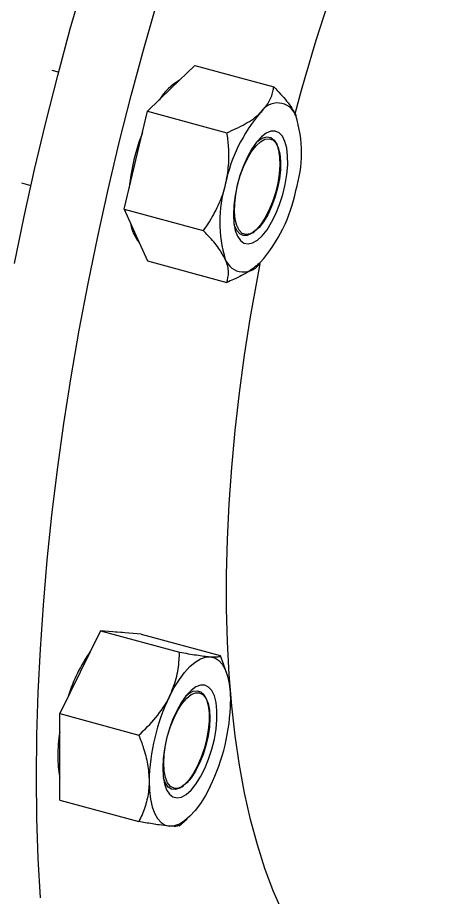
# Model space of a CAD drawing. Header units: inches. Extents: x 0.9 to 37.1, y -8.4 to 11.7.
# Drawn here: x 2.2476 to 2.2808, y 0.8579 to 0.9268 of the extents above; entities that cross this region are included whole.
import ezdxf

# ---------------------------------------------------------------- set-up
doc = ezdxf.new("R2010")
doc.units = ezdxf.units.IN
doc.header["$MEASUREMENT"] = 0

msp = doc.modelspace()

# ---------------------------------------------------------------- linework, layer by layer
at = {"color": 7, "linetype": 'Continuous', "lineweight": 25}
for p, q in [((2.261413404377739, 0.9230183026118395), (2.25957218520348, 0.9212212162525786)), ((2.261413404377739, 0.9230183026118395), (2.267608937573865, 0.9213344894433506)), ((2.250756616666918, 0.922482391399496), (2.250255726292261, 0.922618522670545)), ((2.25957218520348, 0.9212212162525786), (2.25773096602922, 0.9194241298933172)), ((2.256810356442089, 0.9155969317696213), (2.25773096602922, 0.9194241298933172)), ((2.25773096602922, 0.9194241298933172), (2.263926499225345, 0.9177403167248284)), ((2.267898842917969, 0.9167074380260014), (2.267839094465577, 0.9168397415085048)), ((2.255889746854958, 0.911769733645925), (2.256810356442089, 0.9155969317696213)), ((2.247865288347321, 0.9138229876798993), (2.248597025130008, 0.913624117301588)), ((2.255889746854958, 0.911769733645925), (2.262085280051084, 0.9100859204774361)), ((2.255889746854958, 0.911769733645925), (2.256810356442088, 0.9097396218814904)), ((2.256810356442088, 0.9097396218814904), (2.257730966029218, 0.9077095101170549)), ((2.26595482537774, 0.9099066375854612), (2.266073322476613, 0.9099904977464708)), ((2.257730966029218, 0.9077095101170549), (2.263926499225344, 0.906025696948566)), ((2.254036088605099, 0.8787764345406548), (2.252441546026255, 0.8755292523804208)), ((2.254036088605099, 0.8787764345406548), (2.260231621801226, 0.8770926213721659)), ((2.255630631183944, 0.8786418972602497), (2.254036088605099, 0.8787764345406548)), ((2.257225173762788, 0.8785073599798445), (2.255630631183944, 0.8786418972602497)), ((2.255731700350892, 0.8786333696918831), (2.255680831061255, 0.8786471948748096)), ((2.257225173762788, 0.8785073599798445), (2.263420706958914, 0.8768235468113557)), ((2.263420706958914, 0.8768235468113557), (2.263668667114286, 0.8761353400554084)), ((2.26391866844158, 0.8754339106210702), (2.263669465411088, 0.8761548288711505)), ((2.252441546026255, 0.8755292523804208), (2.250847003447411, 0.8722820702201863)), ((2.262362746319589, 0.8733565273209298), (2.262302997867197, 0.8734888308034332)), ((2.250847003447411, 0.8722820702201863), (2.257042536643536, 0.870598257051697)), ((2.250847003447411, 0.8689003507795463), (2.250847003447411, 0.8722820702201863)), ((2.250847003447411, 0.8655186313389067), (2.250847003447411, 0.8689003507795463)), ((2.26041872877936, 0.8665557268803892), (2.260537225878233, 0.8666395870413992)), ((2.250847003447411, 0.8655186313389067), (2.257042536643536, 0.8638348181704179)), ((2.260191608208782, 0.8635168116915688), (2.2608275975702, 0.8640604206439164))]:
    msp.add_line(p, q, dxfattribs=at)
at = {"color": 7, "linetype": 'Continuous', "lineweight": 25, "flags": 128}
for points in [[(2.247310225095621, 0.9075158520071271), (2.248064772198532, 0.9111915612735748), (2.24888006185544, 0.914871318144657), (2.249754897516345, 0.9185497220697334), (2.250687995239277, 0.9222213744837977), (2.251677985574654, 0.9258808867306176), (2.252723415575141, 0.9295228879713298)], [(2.249331989197157, 0.8578776918926856), (2.249162786554805, 0.8609472321632099), (2.249061165535955, 0.864092263839634), (2.249027275283465, 0.8673081711542787), (2.249061165535955, 0.8705902343196907), (2.249162786554805, 0.8739336364555834), (2.249331989197158, 0.8773334706582729), (2.249568525134801, 0.8807847472022354), (2.249872047218631, 0.8842824008632171), (2.250242109988132, 0.8878212983521494), (2.250678170325161, 0.8913962458489593), (2.251179588251038, 0.8950019966252158), (2.251745627865816, 0.8986332587444275), (2.2523754584283, 0.9022847028286889), (2.253068155575292, 0.9059509698802786), (2.253822702678203, 0.9096266791467262), (2.254637992335111, 0.9133064360178085), (2.255512827996016, 0.9169848399428848), (2.256445925718947, 0.9206564923569491), (2.257435916054324, 0.9243160046037691), (2.258481346054811, 0.9279580058444812)], [(2.264731907808362, 0.9136164191719245), (2.264571624850129, 0.912824530233344), (2.264475694369982, 0.9120530982684611), (2.264447199652484, 0.9113269177353631), (2.2644870565413, 0.9106693286738876), (2.264593984003231, 0.9101014665375362), (2.264764545301669, 0.9096415828826099), (2.264993258456144, 0.9093044587481711), (2.265272772437687, 0.9091009295812884), (2.265594103436944, 0.9090375369768484), (2.265946923611208, 0.9091163184253186), (2.266319893029777, 0.9093347418261231), (2.266701024148656, 0.9096857868714405), (2.267078067100091, 0.9101581706846735), (2.267438903413391, 0.9107367104613862), (2.267771935512547, 0.9114028114571311), (2.268066459471874, 0.9121350646378352), (2.268313009048984, 0.9129099347837704), (2.268503659937606, 0.9137025169308814), (2.268632284461313, 0.9144873368368214), (2.268694748522082, 0.9152391697440607), (2.2686890444736, 0.9159338511243518), (2.268615355648681, 0.9165490533465452), (2.26847605046679, 0.91706500330503), (2.268275606311092, 0.9174651179436157), (2.268020465621677, 0.9177365372486022), (2.267718828830235, 0.9178705375802032), (2.26738039079143, 0.9178628120575048), (2.267016029182296, 0.9177136089851632), (2.266637454884749, 0.9174277238726884), (2.266256835588203, 0.9170143453028223), (2.265886404710026, 0.9164867596029294), (2.265538068203432, 0.9158619238115029), (2.265223021890356, 0.9151599206649963), (2.264951391618521, 0.9144033131221483), (2.264731907808362, 0.9136164191719245)], [(2.266240427251144, 0.9169936674993462), (2.266397864568962, 0.9171320412088204), (2.266745259827969, 0.9173481352169932), (2.267073705894819, 0.9174272044339422), (2.2673713318729, 0.917366391092155), (2.267627380783905, 0.9171678931442506), (2.267832598353063, 0.9168388848232483), (2.267979567482735, 0.9163912573470916), (2.268062976325651, 0.9158411891390505), (2.268079810268907, 0.9152085610973528), (2.268029460889935, 0.9145162380477219), (2.267913747946474, 0.9137892423490013), (2.267736853605787, 0.9130538495199114), (2.267505171290242, 0.9123366385733429), (2.267227074602364, 0.91166353138158), (2.266912614681027, 0.9110588557922967), (2.266573156927107, 0.9105444663567561), (2.266220970228276, 0.9101389544493874), (2.265868783529445, 0.9098569763270743), (2.265529325775525, 0.9097087234138432), (2.265214865854188, 0.9096995539562487), (2.26493676916631, 0.9098297993623778), (2.264705086850764, 0.9100947522239027), (2.264528192510078, 0.9104848364540796), (2.264498167852723, 0.9105830833911219)], [(2.267897721183411, 0.9133941972333783), (2.267691583671681, 0.9126646546676302), (2.267433286461923, 0.9119682173008754), (2.267132755771055, 0.9113316488305521), (2.266801540824984, 0.9107794122259825), (2.266452370028343, 0.9103327296301824), (2.266098661819029, 0.9100087668048062), (2.265754009005164, 0.9098199734595527), (2.2654316564011, 0.9097736048168037), (2.265143991836636, 0.9098714427974954), (2.264902070099659, 0.9101097275428986), (2.264715188106849, 0.9104793019038788), (2.264590527628387, 0.9109659633450033), (2.264532879296548, 0.911551009740013), (2.264544458504396, 0.9122119580840451), (2.264624820269468, 0.9129234085029023), (2.264770876334197, 0.9136580203559741), (2.264977013845927, 0.9143875629217222), (2.265235311055685, 0.915084000288477), (2.265535841746555, 0.9157205687588008), (2.265867056692624, 0.9162728053633704), (2.266216227489266, 0.9167194879591705), (2.26656993569858, 0.9170434507845462), (2.266914588512446, 0.9172322441297998), (2.267236941116509, 0.9172786127725492), (2.267524605680974, 0.9171807747918574), (2.26776652741795, 0.9169424900464542), (2.26795340941076, 0.9165729156854736), (2.268078069889222, 0.9160862542443491), (2.26813571822106, 0.9155012078493394), (2.268124139013212, 0.9148402595053078), (2.268043777248141, 0.9141288090864506), (2.267897721183411, 0.9133941972333783)], [(2.268281568888211, 0.8567726667235331), (2.267567806975118, 0.8584089137928714), (2.26691391335472, 0.860162060143189), (2.266321304214992, 0.8620283088498764), (2.26579126301537, 0.8640036180338053), (2.265324937707065, 0.8660837096151401), (2.264923338246853, 0.8682640785787039), (2.26458733440974, 0.8705400027308396), (2.264317653905215, 0.8729065529266302), (2.264114880801198, 0.8753586037453278), (2.263979454259084, 0.8778908445908744), (2.263911667582603, 0.8804977911934708), (2.263911667582603, 0.8831737974872826), (2.263979454259085, 0.8859130678385632), (2.264114880801199, 0.888709669597703), (2.264317653905215, 0.8915575459480323), (2.26458733440974, 0.8944505290235321), (2.264923338246854, 0.8973823532670622), (2.265324937707065, 0.9003466690001605), (2.265791263015371, 0.9033370561750349), (2.266321304214994, 0.9063470382789549), (2.266539220301686, 0.9074947615627291)], [(2.255227354948759, 0.878675923123625), (2.255346870291538, 0.8786854421808798), (2.255680831061255, 0.8786471948748096)], [(2.259443189489534, 0.8736263557141726), (2.259817322014131, 0.8743303900880015), (2.260212336093115, 0.8749622141111115), (2.260621472926081, 0.8755110170992921), (2.261037732068379, 0.8759674088812588), (2.261453991210677, 0.876323580467087), (2.261863128043643, 0.8765734376621928), (2.262258142122628, 0.8767127053406947), (2.262632274647224, 0.8767390005940019)], [(2.262632274647224, 0.8767390005940019), (2.262979124106204, 0.8766518735030391), (2.263292755809163, 0.8764528148364894), (2.263567803430705, 0.8761452305433264), (2.263799560829769, 0.8757343834760851), (2.263984062573003, 0.875227303341994), (2.264118151784426, 0.8746326664227366), (2.264199534160452, 0.8739606471208665), (2.264226817226068, 0.8732227438729572)], [(2.258910865061536, 0.868034211592327), (2.258945044689332, 0.8673700641959732), (2.25904648501136, 0.8667939837725078), (2.259211925652203, 0.8663244860207424), (2.259436049213541, 0.8659766609847219), (2.259711652179702, 0.8657616880472956), (2.260029876444588, 0.865686476615553), (2.26038049401849, 0.8657534440467942), (2.260752235764091, 0.865960437952678), (2.261133153595819, 0.8663008053787542), (2.261511004501143, 0.8667636066358937), (2.261873644041067, 0.8673339669108979), (2.262209416682399, 0.8679935543552344), (2.262507530416171, 0.8687211692857311), (2.262758403621691, 0.8694934255598388), (2.262953973027713, 0.8702855022254932), (2.263087952872615, 0.871071941286937), (2.263156036933941, 0.8718274659456511), (2.263156036933941, 0.8725277930174569), (2.263087952872615, 0.8731504134140358), (2.262953973027713, 0.8736753156035473), (2.262758403621691, 0.8740856287977303), (2.262507530416171, 0.8743681651929163), (2.262209416682399, 0.8745138438368922), (2.261873644041067, 0.8745179824981766), (2.261511004501143, 0.8743804481567903), (2.26113315359582, 0.874105661279629), (2.260752235764091, 0.8737024537430194), (2.26038049401849, 0.873183784968949), (2.260029876444588, 0.8725663253985787), (2.259711652179703, 0.8718699206905476), (2.259436049213541, 0.8711169538651751), (2.259211925652203, 0.8703316258957718), (2.25904648501136, 0.869539177869445), (2.258945044689332, 0.8687650797177886), (2.258910865061536, 0.868034211592327)], [(2.260704330652581, 0.8736427567940996), (2.260949714124106, 0.8738476555591617), (2.261293530057405, 0.8740300355945836), (2.261615347561577, 0.8740742049607659), (2.26190353531353, 0.8739785672617333), (2.262147677457045, 0.87374657909311), (2.262338950058949, 0.8733866251117499), (2.262470440029052, 0.8729117149923895), (2.262537394977242, 0.8723390132241096), (2.262537394977242, 0.871689218740975), (2.262470440029052, 0.8709858168086297), (2.262338950058949, 0.8702542302056044), (2.262147677457044, 0.869520900377863), (2.261903535313529, 0.8688123317760512), (2.261615347561575, 0.8681541339155974), (2.261293530057405, 0.8675700957820953), (2.260949714124106, 0.8670813260353865), (2.260596326165309, 0.8667054900875941), (2.260246138542593, 0.8664561716291024), (2.259911807949043, 0.866342381678594), (2.259605417963404, 0.8663682329013573), (2.259338042318046, 0.866532790966847), (2.259119344665432, 0.8668301083178243), (2.258962071254288, 0.8672321726862493)], [(2.262603486875832, 0.8719372113154042), (2.262568798836234, 0.8712564899299786), (2.262466067759346, 0.8705342151055224), (2.26229924154284, 0.869798143458484), (2.262074731224661, 0.8690765618094645), (2.26180116461043, 0.8683972001365685), (2.261489054711713, 0.8677861659278951), (2.261150395736884, 0.8672669408854117), (2.260798202160425, 0.8668594785363157), (2.260446008583965, 0.8665794374301758), (2.260107349609136, 0.8664375793896517), (2.259795239710419, 0.8664393559396864), (2.259521673096187, 0.8665846988084582), (2.259297162778008, 0.8668680225510288), (2.259130336561504, 0.8672784391948616), (2.259027605484615, 0.8678001766584984), (2.258992917445017, 0.868413184863805), (2.259027605484615, 0.8690939062492311), (2.259130336561504, 0.8698161810736869), (2.259297162778008, 0.8705522527207257), (2.259521673096187, 0.8712738343697448), (2.259795239710419, 0.8719531960426408), (2.260107349609136, 0.8725642302513141), (2.260446008583965, 0.8730834552937976), (2.260798202160425, 0.8734909176428935), (2.261150395736884, 0.8737709587490334), (2.261489054711713, 0.8739128167895576), (2.26180116461043, 0.8739110402395229), (2.262074731224662, 0.8737656973707515), (2.26229924154284, 0.8734823736281805), (2.262466067759346, 0.8730719569843477), (2.262568798836234, 0.8725502195207109), (2.262603486875832, 0.8719372113154042)], [(2.25784864691069, 0.8669974541132985), (2.257875929976305, 0.8662595508653892), (2.257957312352332, 0.8655875315635186), (2.258091401563755, 0.8649928946442618), (2.258275903306989, 0.8644858145101706), (2.258507660706053, 0.8640749674429293), (2.258782708327596, 0.8637673831497663), (2.259096340030554, 0.8635683244832166), (2.259443189489534, 0.8634811973922538)], [(2.262632274647224, 0.8665938422720831), (2.262258142122628, 0.8658898078982542), (2.261863128043642, 0.8652579838751442), (2.261453991210677, 0.8647091808869636), (2.261037732068379, 0.8642527891049965), (2.26062147292608, 0.8638966175191687), (2.260212336093115, 0.863646760324063), (2.25981732201413, 0.863507492645561), (2.259443189489534, 0.8634811973922538)]]:
    msp.add_lwpolyline(points, dxfattribs=at)
at = {"color": 7, "linetype": 'Continuous', "lineweight": 25}
for centre, radius, start, end in [((2.416432269137129, 0.8801600895811488), 0.1522685948490398, 152.9611980827707, 165.1827045525531), ((2.262674592454612, 0.9177477273314048), 0.004782808612504611, 120.9102297246145, 147.6998375134109), ((2.267898677732317, 0.9185373179635552), 0.001537916961766888, 20.87379349702221, 149.48055092048), ((2.275838164801591, 0.9112787819072481), 0.01226629895741012, 139.048743026637, 168.6441720809268), ((2.259766935444201, 0.9161566392370917), 0.01000687064908332, 342.9824618187887, 17.01753818120281), ((2.272897086113317, 0.9117473582596856), 0.01669360119116917, 158.7194569872062, 166.52615141377), ((2.271805134290469, 0.911949092937903), 0.01558480819575624, 166.3120226122028, 174.503195890771), ((2.273380721889323, 0.9107653801593076), 0.01000687064908992, 162.9824618188035, 197.0175381811973), ((2.257309492531936, 0.9156432374891437), 0.01226629895739697, 319.0487430266267, 348.6441720809491), ((2.259499090562882, 0.9111721638139012), 0.003155979935356002, 188.8358634882854, 219.9505622499281), ((2.2652489796012, 0.9083847014328441), 0.001537916961767195, 200.8737934970443, 329.480550920475), ((2.263790022873891, 0.8697867154903598), 0.01286825849960084, 145.0750778262196, 162.6178372813441), ((2.273698247604493, 0.8666911572256253), 0.01585256004361341, 154.0567120876636, 178.8928847441201), ((2.248377216532246, 0.8735290407606353), 0.01585256004363401, 334.0567120876801, 358.8928847441038), ((2.264212891445149, 0.8688519994060471), 0.01351358023923847, 171.5213327078421, 179.6251407175584), ((2.25842203258394, 0.8688298037322566), 0.007723224232972306, 179.1794113765521, 191.2422212121753)]:
    msp.add_arc(centre, radius, start, end, dxfattribs=at)
for points, knots in [([(2.266573828666758, 0.9193183195863304), (2.266800760751268, 0.919578042001743), (2.267262825458571, 0.920106872299657), (2.267511637843256, 0.9208006298315001), (2.267586966604598, 0.9212139401566124), (2.267608937573865, 0.9213344894433506)], [0, 0, 0, 0, 0.4060446745436615, 0.8267623950146836, 1, 1, 1, 1]), ([(2.267608937573865, 0.9213344894433506), (2.267963706091573, 0.9209614056123256), (2.268686165664906, 0.920201648272184), (2.26916639225369, 0.9194556140106522), (2.269331193140777, 0.9190950611881248), (2.269335657428149, 0.9190852941811567)], [0, 0, 0, 0, 0.4841952181635568, 0.9860273763411883, 1, 1, 1, 1]), ([(2.263926499225345, 0.9177403167248284), (2.264424365316108, 0.9179621243339544), (2.265438232402833, 0.9184138189535509), (2.266236819314372, 0.9189912860404124), (2.266564940207566, 0.9193096942342232), (2.266573828666758, 0.9193183195863308)], [0, 0, 0, 0, 0.484195218163562, 0.986027376341192, 1, 1, 1, 1]), ([(2.263926499225345, 0.9177403167248284), (2.263968319334611, 0.9173837332871035), (2.264067261761584, 0.9165400905667371), (2.264086637729907, 0.9151737493203536), (2.263904316401289, 0.9141914248263867), (2.263811999905368, 0.9136940351033735)], [0, 0, 0, 0, 0.2654708005954855, 0.6280788300799414, 1, 1, 1, 1]), ([(2.263811999905368, 0.9136940351033735), (2.263790150106704, 0.9136069724060936), (2.263646730366991, 0.9130355021799912), (2.263257312573508, 0.9120017682982868), (2.262650455459161, 0.9109065416685622), (2.26222521342595, 0.9102891003948907), (2.262085280051084, 0.9100859204774361)], [0, 0, 0, 0, 0.06625438873007992, 0.4348867160202377, 0.8140395284738152, 1, 1, 1, 1]), ([(2.263811999905368, 0.9078367252152422), (2.263652577626633, 0.9081290457349596), (2.263327972101064, 0.9087242502238864), (2.262661525098863, 0.9094952314751903), (2.262215400269872, 0.9099525387112859), (2.262085280051084, 0.9100859204774361)], [0, 0, 0, 0, 0.4060446745436646, 0.8267623950146935, 1, 1, 1, 1]), ([(2.263926499225344, 0.906025696948566), (2.263995072596941, 0.906283725525197), (2.264134717143492, 0.9068091814382107), (2.263978223086763, 0.9074672321342794), (2.26381638396164, 0.9078269800133683), (2.263811999905368, 0.9078367252152422)], [0, 0, 0, 0, 0.4841952181635588, 0.9860273763411894, 1, 1, 1, 1]), ([(2.266573828666758, 0.907603699810068), (2.266285621600277, 0.9073606306217918), (2.265698792663748, 0.9068657085680067), (2.264727259199253, 0.9063683711396173), (2.264107316506818, 0.9061030752113113), (2.263926499225344, 0.906025696948566)], [0, 0, 0, 0, 0.4060446745436622, 0.8267623950146875, 1, 1, 1, 1]), ([(2.259443189489534, 0.8736263557141726), (2.25963561379417, 0.8740889331536401), (2.26002741595027, 0.8750308039765087), (2.260194480663761, 0.8762051176573351), (2.260223235068963, 0.8768922167387649), (2.260231621801226, 0.8770926213721659)], [0, 0, 0, 0, 0.4060446745436603, 0.8267623950146854, 1, 1, 1, 1]), ([(2.260231621801226, 0.8770926213721659), (2.26069114501285, 0.8770141815596295), (2.261626929691692, 0.8768544447434556), (2.262340212211852, 0.876763927992255), (2.262624571641297, 0.876739658042113), (2.262632274647224, 0.8767390005940019)], [0, 0, 0, 0, 0.4841952181635626, 0.9860273763411881, 1, 1, 1, 1]), ([(2.262632274647224, 0.8767390005940019), (2.262824698951858, 0.8767285066832744), (2.263216501107959, 0.8767071396482908), (2.263383565821449, 0.876760764564799), (2.263412320226652, 0.8768093701348016), (2.263420706958914, 0.8768235468113557)], [0, 0, 0, 0, 0.406044674543663, 0.8267623950146958, 1, 1, 1, 1]), ([(2.257042536643536, 0.870598257051697), (2.257502059855161, 0.8710454644314951), (2.258437844534004, 0.8719561688392239), (2.259151127054161, 0.8730351003619092), (2.259435486483608, 0.873610761639307), (2.259443189489534, 0.8736263557141726)], [0, 0, 0, 0, 0.4841952181635608, 0.9860273763411911, 1, 1, 1, 1]), ([(2.257042536643536, 0.870598257051697), (2.25716230119083, 0.8702793905637947), (2.257445652793265, 0.8695249825828628), (2.257772337075687, 0.8683073463955733), (2.257822996195666, 0.8674377600534471), (2.25784864691069, 0.8669974541132985)], [0, 0, 0, 0, 0.2654708005954856, 0.6280788300799399, 1, 1, 1, 1]), ([(2.25784864691069, 0.8669974541132985), (2.257847795202597, 0.8669205522940553), (2.257842204681834, 0.866415776983803), (2.257710082811151, 0.8655065473984336), (2.257387748419834, 0.8645489999866176), (2.257128008601818, 0.8640116444625394), (2.257042536643536, 0.8638348181704179)], [0, 0, 0, 0, 0.06625438873007895, 0.4348867160202377, 0.8140395284738162, 1, 1, 1, 1]), ([(2.259443189489534, 0.8634811973922538), (2.259189490202926, 0.8635083445301173), (2.258672923817603, 0.8635636198092302), (2.257783138024299, 0.8637064149961757), (2.257209769688004, 0.8638058238229784), (2.257042536643536, 0.8638348181704179)], [0, 0, 0, 0, 0.4060446745436607, 0.8267623950146941, 0.9999999999999999, 0.9999999999999999, 0.9999999999999999, 0.9999999999999999]), ([(2.260174654538071, 0.8635373953441889), (2.260146868172914, 0.8635128592845986), (2.260077307384277, 0.8634514353579514), (2.259732129154897, 0.8634571167951628), (2.259450810133908, 0.8634805622781152), (2.259443189489534, 0.8634811973922538)], [0, 0, 0, 0, 0.3928849521072876, 0.9835538746818064, 1, 1, 1, 1])]:
    msp.add_open_spline(points, degree=3, knots=knots, dxfattribs=at)

doc.saveas('drawing.dxf')
